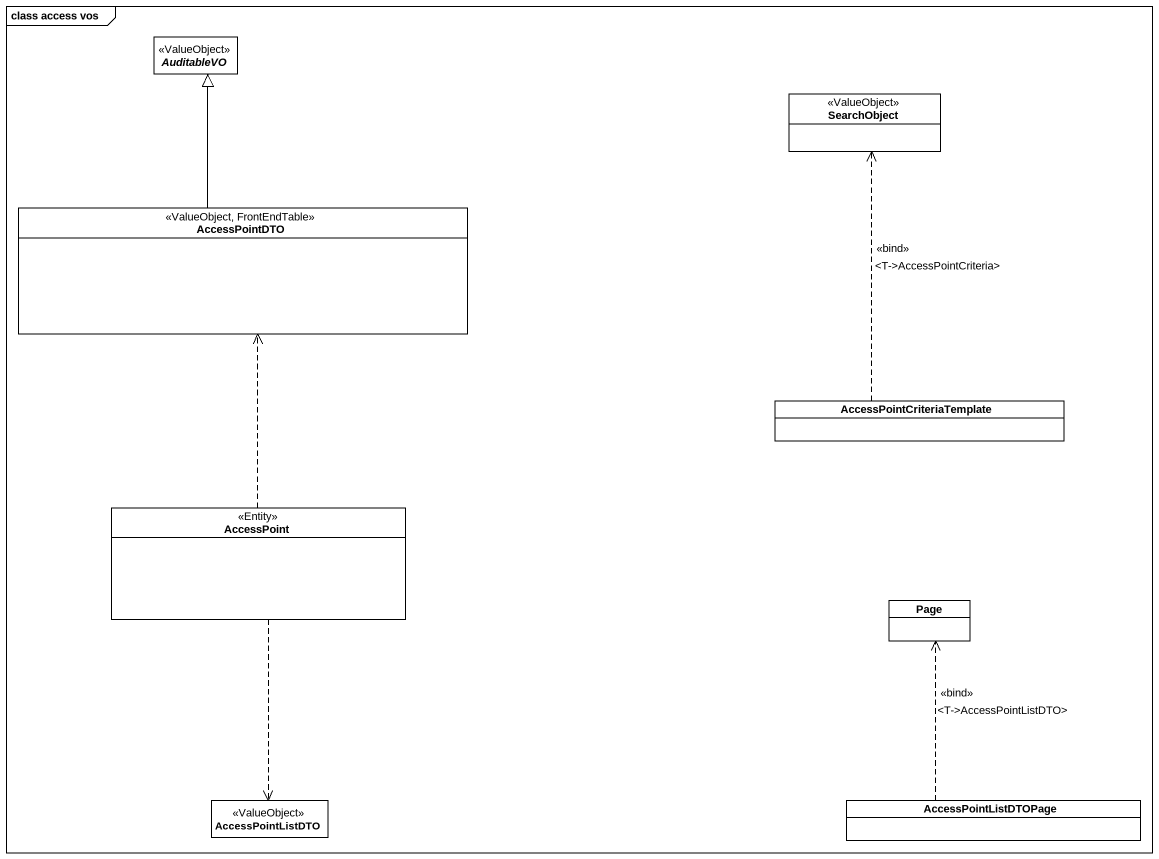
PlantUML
@startuml
mainframe class access vos
hide circle
hide empty members
abstract class AuditableVO <<ValueObject>>
class SearchObject <<ValueObject>>
class AccessPointDTO <<ValueObject, FrontEndTable>>
class AccessPointCriteriaTemplate
class AccessPoint <<Entity>>
class "Page" as Page_
class AccessPointListDTO <<ValueObject>>
class AccessPointListDTOPage
AccessPointDTO -up-|> AuditableVO
AccessPointCriteriaTemplate .up.> SearchObject : <<bind>>\n<T->AccessPointCriteria>
AccessPoint .up.> AccessPointDTO
AccessPoint ..> AccessPointListDTO
AccessPointListDTOPage .up.> Page_ : <<bind>>\n<T->AccessPointListDTO>
@enduml
